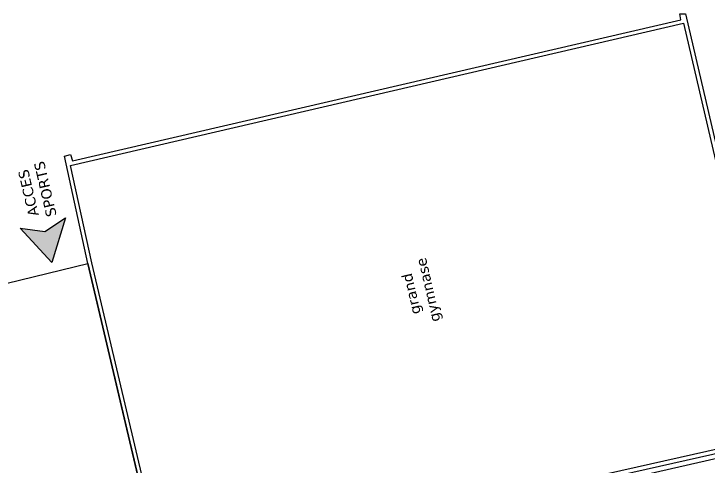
# Model space of a CAD drawing. Header units: metres. Extents: x 595893 to 596105, y 139631 to 139768.
# Drawn here: x 596016.34 to 596049.79, y 139716.65 to 139738.46 of the extents above; entities that cross this region are included whole.
import ezdxf

# ---------------------------------------------------------------- set-up
doc = ezdxf.new("R2010")
doc.units = ezdxf.units.M
doc.header["$MEASUREMENT"] = 0
for name, color, linetype in [('06-SYMB-DIVERS-0.20', 20, 'Continuous'), ('06-TXT-DIVERS-2-02.20', 5, 'Continuous'), ('08-VU-0.20', 32, 'Continuous')]:
    doc.layers.add(name, color=color, linetype=linetype)
doc.styles.add('locaux 200', font='verdana.ttf', dxfattribs={"height": 0.35})

# ---------------------------------------------------------------- blocks, each defined once
blk = doc.blocks.new('A$C69772187')
at = {"layer": '06-SYMB-DIVERS-0.20'}
h = blk.add_hatch(color=256, dxfattribs=at)
h.dxf.hatch_style = 1
h.paths.add_polyline_path([(-3.887, 2.267), (0, 0), (-3.907, -2.233), (-3.053, 0.014)])
blk.add_lwpolyline([(-3.887, 2.267), (0, 0), (-3.907, -2.233), (-3.053, 0.014), (-3.887, 2.267)], dxfattribs=at)

msp = doc.modelspace()

# ---------------------------------------------------------------- linework, layer by layer
at = {"layer": '08-VU-0.20'}
for points in [[(596048.428, 139738.18), (596048.38, 139738.46), (596048.664, 139738.46), (596053.474, 139717.82), (596053.089, 139717.715), (596053.036, 139717.946), (596023.739, 139711.357), (596023.773, 139711.041), (596023.477, 139710.968), (596022.432, 139715.687), (596019.894, 139726.44), (596018.764, 139731.616), (596019.051, 139731.685), (596019.162, 139731.392)], [(596048.564, 139738.006), (596053.183, 139718.184), (596023.559, 139711.522), (596022.627, 139715.732), (596020.089, 139726.484), (596019.067, 139731.165)], [(596022.387, 139715.892), (596019.988, 139715.367), (596020.044, 139715.13), (596013.908, 139713.699), (596011.393, 139724.385), (596019.894, 139726.44), (596022.387, 139715.892)]]:
    msp.add_lwpolyline(points, close=True, dxfattribs=at)
at = {"layer": 'Defpoints'}
msp.add_lwpolyline([(596073.015, 139676.012), (596064.462, 139712.708), (596068.657, 139713.686), (596065.89, 139725.584), (596052.445, 139722.45), (596053.474, 139717.82), (596024.845, 139711.281), (596033.013, 139674.964), (596025.286, 139673.226), (596025.219, 139673.524), (596023.121, 139673.052), (596025.601, 139662.027), (596027.694, 139662.515), (596026.475, 139667.937), (596033.977, 139669.624), (596034.52, 139667.284)], close=True, dxfattribs=at)

# ---------------------------------------------------------------- block references
at = {"layer": '06-TXT-DIVERS-2-02.20', "xscale": 0.5, "yscale": 0.5, "zscale": 0.5, "rotation": 283.1212703844806}
msp.add_blockref('A$C69772187', (596018.162, 139726.501), dxfattribs=at)

# ---------------------------------------------------------------- texts
at = {"layer": '06-TXT-DIVERS-2-02.20', "char_height": 0.5, "width": 10.2052, "attachment_point": 5, "rotation": 103.1213, "style": 'locaux 200'}
for s, insert in [('ACCES\\PSPORTS', (596017.444, 139729.935)), ('grand\\Pgymnase', (596035.932, 139725.095))]:
    msp.add_mtext(s, dxfattribs=dict(at, insert=insert))

doc.saveas('drawing.dxf')
